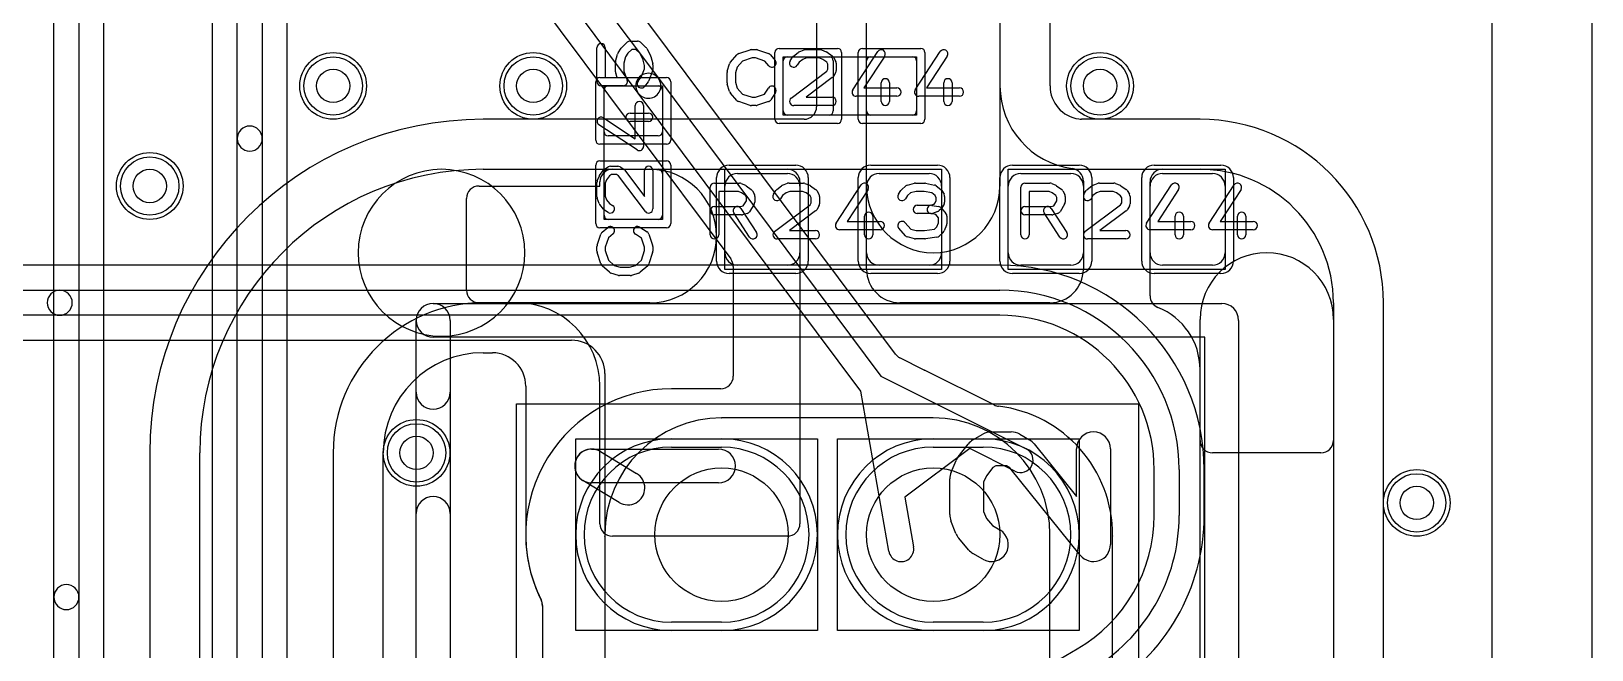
# Model space of a CAD drawing. Extents: x 0 to 57.1, y 0 to 59.8.
# Drawn here: x 47.79 to 57.15, y 26.12 to 29.83 of the extents above; entities that cross this region are included whole.
import ezdxf

# ---------------------------------------------------------------- set-up
doc = ezdxf.new("R2010")
doc.units = 0
for name, color, linetype in [('Hole', 1, 'CONTINUOUS'), ('L1', 3, 'CONTINUOUS'), ('L2', 3, 'CONTINUOUS'), ('L3', 3, 'CONTINUOUS'), ('L4', 3, 'CONTINUOUS'), ('MetalMask-A', 176, 'CONTINUOUS'), ('Outline', 7, 'CONTINUOUS'), ('PartsArea-A', 111, 'CONTINUOUS'), ('PartsArea-B', 111, 'CONTINUOUS'), ('PartsSilk-A', 221, 'CONTINUOUS'), ('Resist-A', 2, 'CONTINUOUS'), ('Resist-B', 2, 'CONTINUOUS'), ('Silk-A', 140, 'CONTINUOUS')]:
    doc.layers.add(name, color=color, linetype=linetype)

msp = doc.modelspace()

# ---------------------------------------------------------------- linework, layer by layer
at = {"layer": 'Hole'}
for centre, radius in [((49.6, 29.5), 0.1), ((50.8, 29.5), 0.1), ((54.2, 29.5), 0.1), ((48.5, 28.9), 0.1), ((50.1, 27.3), 0.1), ((51.93, 26.80953), 0.4), ((53.2, 26.80953), 0.4), ((56.1, 27), 0.1)]:
    msp.add_circle(centre, radius, dxfattribs=at)
at = {"layer": 'L1'}
for p, q in [((52.8, 28.9), (52.8, 34.95679)), ((53.6, 34.95679), (53.6, 28.9)), ((56.54996, 33.66575), (56.54996, 22.17925)), ((53.90004, 29.5), (53.90004, 30.96946)), ((52.49996, 30.70935), (52.49996, 29.37504)), ((52.8, 28.4), (52.8, 29.92503)), ((53.6, 29.92503), (53.6, 29.5)), ((52.3, 29.35), (52.3, 29.65)), ((52.325, 29.675), (52.575, 29.675)), ((52.6, 29.65), (52.6, 29.35)), ((52.8, 29.35), (52.8, 29.65)), ((52.825, 29.675), (53.075, 29.675)), ((53.1, 29.65), (53.1, 29.35)), ((51.25, 29.5), (51.55, 29.5)), ((51.225, 29.225), (51.225, 29.475)), ((51.575, 29.475), (51.575, 29.225)), ((52.575, 29.325), (52.325, 29.325)), ((53.075, 29.325), (52.825, 29.325)), ((52.42496, 29.30004), (50.5, 29.30004)), ((54.8, 29.30004), (54.08981, 29.30004)), ((51.55, 29.2), (51.25, 29.2)), ((50.5, 29), (51.5, 29)), ((51.225, 28.725), (51.225, 28.975)), ((51.25, 29), (51.55, 29)), ((51.27497, 29), (52.32503, 29)), ((51.575, 28.975), (51.575, 28.725)), ((52.025, 28.975), (52.325, 28.975)), ((52.875, 28.975), (53.175, 28.975)), ((53.725, 28.975), (54.025, 28.975)), ((54.1, 28.92994), (54.1, 28.4)), ((54.57497, 29), (54.8, 29)), ((54.575, 28.975), (54.875, 28.975)), ((50.47497, 28.9), (51.2, 28.9)), ((51.2, 28.9), (51.2, 28.92503)), ((51.95, 28.5), (51.95, 28.9)), ((52.4, 28.92503), (52.4, 26.87497)), ((52.4, 28.9), (52.4, 28.5)), ((52.8, 28.5), (52.8, 28.9)), ((53.25, 28.9), (53.25, 28.5)), ((53.65, 28.5), (53.65, 28.9)), ((54.1, 28.9), (54.1, 28.5)), ((54.5, 28.24157), (54.5, 28.92503)), ((54.5, 28.5), (54.5, 28.9)), ((54.95, 28.9), (54.95, 28.5)), ((50.4, 28.27497), (50.4, 28.82503)), ((51.55, 28.7), (51.25, 28.7)), ((52.325, 28.425), (52.025, 28.425)), ((53.175, 28.425), (52.875, 28.425)), ((54.025, 28.425), (53.725, 28.425)), ((54.875, 28.425), (54.575, 28.425)), ((50.7, 28.2), (50.47497, 28.2)), ((51.5, 28.2), (50.5, 28.2)), ((53.9, 28.2), (53, 28.2)), ((55.6, 28.2), (55.6, 27.37497)), ((55.90004, 20.6), (55.90004, 28.2)), ((54.8, 20.6), (54.8, 28.1)), ((55.6, 28.1), (55.6, 20.6)), ((50.5, 27.89996), (50.55496, 27.89996)), ((54.8, 27.37497), (54.8, 27.8)), ((50.75496, 27.69996), (50.75496, 26.80953)), ((51.2, 26.87497), (51.2, 27.7)), ((51.63, 27.38453), (51.93, 27.38453)), ((53.2, 27.38453), (53.5, 27.38453)), ((48.49996, 27.3), (48.49996, 23)), ((48.8, 23), (48.8, 27.3)), ((49.6, 27.3), (49.6, 23)), ((49.90004, 23), (49.90004, 27.3)), ((55.52503, 27.3), (54.87497, 27.3)), ((52.32503, 26.8), (51.27497, 26.8)), ((50.85496, 26.3814), (50.85496, 21.72953)), ((51.93, 26.23453), (51.63, 26.23453)), ((53.5, 26.23453), (53.2, 26.23453))]:
    msp.add_line(p, q, dxfattribs=at)
for centre in [(49.6, 29.5), (50.8, 29.5), (54.2, 29.5), (48.5, 28.9), (50.1, 27.3), (56.1, 27)]:
    msp.add_circle(centre, 0.2, dxfattribs=at)
for centre, radius, start, end in [((52.325, 29.65), 0.025, 90, 180), ((52.575, 29.65), 0.025, 0, 90), ((52.825, 29.65), 0.025, 90, 180), ((53.075, 29.65), 0.025, 0, 90), ((51.25, 29.475), 0.025, 90, 180), ((51.55, 29.475), 0.025, 0, 90), ((54.1, 29.5), 0.5, 180, -97.491582), ((54.1, 29.5), 0.19996, 180, -97.505651), ((52.325, 29.35), 0.025, 180, -90), ((52.42496, 29.37504), 0.075, -90, 0), ((52.575, 29.35), 0.025, -90, 0), ((52.825, 29.35), 0.025, 180, -90), ((53.075, 29.35), 0.025, -90, 0), ((54.08981, 29.37504), 0.075, -102.262826, -90), ((50.5, 27.3), 2.00004, 90, 180), ((51.25, 29.225), 0.025, 180, -90), ((51.55, 29.225), 0.025, -90, 0), ((54.8, 28.2), 1.10004, 0, 90), ((50.5, 27.3), 1.7, 90, 180), ((51.27497, 28.92503), 0.07497, 90, 180), ((51.25, 28.975), 0.025, 90, 180), ((51.5, 28.6), 0.4, -90, 90), ((51.55, 28.975), 0.025, 0, 90), ((52.025, 28.9), 0.075, 90, 180), ((52.325, 28.9), 0.075, 0, 90), ((52.32503, 28.92503), 0.07497, 0, 90), ((52.875, 28.9), 0.075, 90, 180), ((53.175, 28.9), 0.075, 0, 90), ((53.725, 28.9), 0.075, 90, 180), ((54.025, 28.9), 0.075, 0, 90), ((54.02503, 28.92994), 0.07497, 0, 82.504342), ((54.57497, 28.92503), 0.07497, 90, 180), ((54.575, 28.9), 0.075, 90, 180), ((54.8, 28.2), 0.8, 0, 90), ((54.875, 28.9), 0.075, 0, 90), ((50.47497, 28.82503), 0.07497, 90, 180), ((53.2, 28.9), 0.4, 180, 0), ((51.25, 28.725), 0.025, 180, -90), ((51.55, 28.725), 0.025, -90, 0), ((52.025, 28.5), 0.075, 180, -90), ((52.325, 28.5), 0.075, -90, 0), ((52.875, 28.5), 0.075, 180, -90), ((53.175, 28.5), 0.075, -90, 0), ((53.725, 28.5), 0.075, 180, -90), ((54.025, 28.5), 0.075, -90, 0), ((54.575, 28.5), 0.075, 180, -90), ((55.2, 28.1), 0.4, 0, 180), ((54.875, 28.5), 0.075, -90, 0), ((53, 28.4), 0.2, 180, -90), ((53.9, 28.4), 0.2, -90, 0), ((50.47497, 28.27497), 0.07497, 180, -90), ((50.5, 27.3), 0.9, 90, 180), ((50.7, 27.7), 0.5, 0, 90), ((54.57497, 28.24157), 0.07497, 180, -111.616924), ((54.4, 27.8), 0.4, 0, 68.384518), ((50.5, 27.3), 0.59996, 90, 180), ((50.55496, 27.69996), 0.2, 0, 90), ((51.63, 26.80953), 0.575, 90, -90), ((51.93, 26.80953), 0.575, -90, 90), ((53.2, 26.80953), 0.575, 90, -90), ((53.5, 26.80953), 0.575, -90, 90), ((54.87497, 27.37497), 0.07497, 180, -90), ((55.52503, 27.37497), 0.07497, -90, 0), ((51.27497, 26.87497), 0.07497, 180, -90), ((52.32503, 26.87497), 0.07497, -90, 0), ((51.63, 26.80953), 0.87504, 180, -153.462767), ((50.78005, 26.38507), 0.075, -2.804799, 26.53772)]:
    msp.add_arc(centre, radius, start, end, dxfattribs=at)
at = {"layer": 'L2'}
for p, q in [((56.54996, 33.66575), (56.54996, 22.17925)), ((53.19999, 27.50955), (51.93173, 27.50955)), ((51.22995, 26.80954), (51.22995, 21.72952)), ((53.90002, 21.73165), (53.90002, 26.80952))]:
    msp.add_line(p, q, dxfattribs=at)
for centre in [(49.6, 29.5), (50.8, 29.5), (54.2, 29.5), (48.5, 28.9), (50.1, 27.3), (56.1, 27)]:
    msp.add_circle(centre, 0.2, dxfattribs=at)
for centre, radius, start, end in [((51.93, 26.80954), 0.70003, 90, 179.86577), ((51.93173, 27.58455), 0.075, -91.321741, -90), ((53.19999, 26.80952), 0.70003, 0, 90), ((51.15497, 26.81136), 0.075, -1.390475, -0.13751)]:
    msp.add_arc(centre, radius, start, end, dxfattribs=at)
at = {"layer": 'L3'}
for p, q in [((56.54996, 33.66575), (56.54996, 22.17925)), ((53.6, 28.42504), (42.57504, 28.42504)), ((42.34178, 28.275), (47.95999, 28.275)), ((47.95999, 28.275), (53.6, 28.275)), ((47.95999, 28.125), (42.34178, 28.125)), ((53.6, 28.125), (47.95999, 28.125)), ((42.40715, 27.97496), (51.03003, 27.97496)), ((51.23003, 27.77496), (51.23003, 26.81995)), ((54.525, 26.92517), (54.525, 27.2)), ((54.675, 27.2), (54.675, 26.92517)), ((54.82504, 26.92517), (54.82504, 27.2)), ((51.23003, 26.79911), (51.23003, 23.00995)), ((53.96107, 26.06553), (54.0625, 26.1241))]:
    msp.add_line(p, q, dxfattribs=at)
for centre in [(49.6, 29.5), (50.8, 29.5), (54.2, 29.5), (48.5, 28.9), (50.1, 27.3), (56.1, 27)]:
    msp.add_circle(centre, 0.2, dxfattribs=at)
for centre, radius, start, end in [((53.6, 27.2), 1.22504, 0, 90), ((47.95999, 28.2), 0.075, 90, -90), ((47.95999, 28.2), 0.075, -90, 90), ((53.6, 27.2), 1.075, 0, 90), ((53.6, 27.2), 0.925, 0, 90), ((51.03003, 27.77496), 0.2, 0, 90), ((53.6, 26.92517), 0.925, -59.999892, 0), ((53.6, 26.92517), 1.075, -60.000072, 0), ((53.6, 26.92517), 1.22504, -60.000099, 0), ((51.93, 26.80953), 0.70004, 179.229805, -179.229805), ((51.15503, 26.81995), 0.075, -0.771639, 0), ((51.15503, 26.79911), 0.075, 0, 0.771639)]:
    msp.add_arc(centre, radius, start, end, dxfattribs=at)
at = {"layer": 'L4'}
for p, q in [((47.925, 26.43502), (47.925, 37.09006)), ((48.075, 37.09006), (48.075, 26.43502)), ((49.025, 29.18432), (49.025, 35.30234)), ((49.175, 35.30234), (49.175, 29.18432)), ((48.22504, 15.85068), (48.22504, 34.6)), ((48.87496, 34.6), (48.87496, 23.04864)), ((56.54996, 33.66575), (56.54996, 22.17925)), ((52.9728, 27.89178), (50.32643, 31.43622)), ((50.20621, 31.34646), (51.55073, 29.54566)), ((51.43053, 29.45592), (50.08601, 31.25672)), ((49.32504, 23.04864), (49.32504, 30.2)), ((50.77956, 30.07703), (51.9851, 28.46238)), ((51.55073, 29.54566), (52.8846, 27.75914)), ((52.7644, 27.6694), (51.43053, 29.45592)), ((49.025, 23.04863), (49.025, 29.18432)), ((49.175, 29.18432), (49.175, 23.04863)), ((52, 28.41751), (52, 27.75957)), ((53.14532, 27.79674), (52.99943, 27.86953)), ((52.8846, 27.75914), (53.75669, 27.32405)), ((53.56566, 27.58703), (53.14686, 27.79598)), ((51.925, 27.68457), (51.63, 27.68457)), ((52.93374, 26.70963), (52.7644, 27.6694)), ((51.63, 27.38453), (51.93, 27.38453)), ((53.2, 27.38453), (53.5, 27.38453)), ((53.2, 27.38453), (53.5, 27.38453)), ((53.41832, 27.32524), (53.02876, 27.03438)), ((53.68973, 27.18983), (53.41832, 27.32524)), ((53.02876, 27.03438), (53.08146, 26.73569)), ((54.27504, 21.72953), (54.27505, 26.8)), ((47.925, 15.79766), (47.925, 26.43502)), ((48.075, 26.43502), (48.075, 15.79766)), ((50.85496, 26.38467), (50.85496, 21.72953)), ((51.93, 26.23453), (51.63, 26.23453)), ((53.5, 26.23453), (53.2, 26.23453)), ((53.5, 26.23453), (53.2, 26.23453))]:
    msp.add_line(p, q, dxfattribs=at)
for centre in [(49.6, 29.5), (50.8, 29.5), (54.2, 29.5), (48.5, 28.9), (50.1, 27.3), (56.1, 27)]:
    msp.add_circle(centre, 0.2, dxfattribs=at)
for centre, radius, start, end in [((51.49063, 29.50079), 0.075, 36.744614, -143.253952), ((51.49063, 29.50079), 0.075, -143.255386, 36.745891), ((49.1, 29.18432), 0.075, 0, 180), ((49.1, 29.18432), 0.075, 180, 0), ((51.925, 28.41751), 0.075, 0, 36.744614), ((53.03291, 27.93664), 0.075, -143.266077, -116.513803), ((51.925, 27.75957), 0.075, -90, 0), ((53.17944, 27.86353), 0.075, -117.060441, -115.74845), ((51.63, 26.80953), 0.87504, 90, -153.47448), ((53.60012, 27.65364), 0.075, -117.354322, -96.361282), ((53.49999, 26.80952), 0.77504, -0.462047, 83.196099), ((51.63, 26.80953), 0.575, 90, -90), ((51.93, 26.80953), 0.575, -90, 90), ((53.2, 26.80953), 0.575, 90, -90), ((53.2, 26.80953), 0.575, 90, -90), ((53.5, 26.80953), 0.575, -90, 90), ((53.5, 26.80953), 0.575, -90, 90), ((53.72321, 27.25694), 0.075, -116.513803, 63.485295), ((54.35, 26.80267), 0.075, 179.541644, -177.959772), ((53.0076, 26.72266), 0.075, -169.995118, 10.006274), ((48, 26.43502), 0.075, 0, 180), ((48, 26.43502), 0.075, 180, 0), ((50.77996, 26.38525), 0.075, -0.443079, 26.520639)]:
    msp.add_arc(centre, radius, start, end, dxfattribs=at)
at = {"layer": 'MetalMask-A'}
for p, q in [((52.3, 29.35), (52.3, 29.65)), ((52.325, 29.675), (52.575, 29.675)), ((52.6, 29.65), (52.6, 29.35)), ((52.8, 29.35), (52.8, 29.65)), ((52.825, 29.675), (53.075, 29.675)), ((53.1, 29.65), (53.1, 29.35)), ((51.25, 29.5), (51.55, 29.5)), ((51.225, 29.225), (51.225, 29.475)), ((51.575, 29.475), (51.575, 29.225)), ((52.575, 29.325), (52.325, 29.325)), ((53.075, 29.325), (52.825, 29.325)), ((51.55, 29.2), (51.25, 29.2)), ((51.225, 28.725), (51.225, 28.975)), ((51.25, 29), (51.55, 29)), ((51.575, 28.975), (51.575, 28.725)), ((52.025, 28.975), (52.325, 28.975)), ((52.875, 28.975), (53.175, 28.975)), ((53.725, 28.975), (54.025, 28.975)), ((54.575, 28.975), (54.875, 28.975)), ((51.95, 28.5), (51.95, 28.9)), ((52.4, 28.9), (52.4, 28.5)), ((52.8, 28.5), (52.8, 28.9)), ((53.25, 28.9), (53.25, 28.5)), ((53.65, 28.5), (53.65, 28.9)), ((54.1, 28.9), (54.1, 28.5)), ((54.5, 28.5), (54.5, 28.9)), ((54.95, 28.9), (54.95, 28.5)), ((51.55, 28.7), (51.25, 28.7)), ((52.325, 28.425), (52.025, 28.425)), ((53.175, 28.425), (52.875, 28.425)), ((54.025, 28.425), (53.725, 28.425)), ((54.875, 28.425), (54.575, 28.425)), ((51.63, 27.33453), (51.93, 27.33453)), ((53.2, 27.33453), (53.5, 27.33453)), ((51.93, 26.28453), (51.63, 26.28453)), ((53.5, 26.28453), (53.2, 26.28453))]:
    msp.add_line(p, q, dxfattribs=at)
for centre, radius, start, end in [((52.325, 29.65), 0.025, 90, 180), ((52.575, 29.65), 0.025, 0, 90), ((52.825, 29.65), 0.025, 90, 180), ((53.075, 29.65), 0.025, 0, 90), ((51.25, 29.475), 0.025, 90, 180), ((51.55, 29.475), 0.025, 0, 90), ((52.325, 29.35), 0.025, 180, -90), ((52.575, 29.35), 0.025, -90, 0), ((52.825, 29.35), 0.025, 180, -90), ((53.075, 29.35), 0.025, -90, 0), ((51.25, 29.225), 0.025, 180, -90), ((51.55, 29.225), 0.025, -90, 0), ((51.25, 28.975), 0.025, 90, 180), ((51.55, 28.975), 0.025, 0, 90), ((52.025, 28.9), 0.075, 90, 180), ((52.325, 28.9), 0.075, 0, 90), ((52.875, 28.9), 0.075, 90, 180), ((53.175, 28.9), 0.075, 0, 90), ((53.725, 28.9), 0.075, 90, 180), ((54.025, 28.9), 0.075, 0, 90), ((54.575, 28.9), 0.075, 90, 180), ((54.875, 28.9), 0.075, 0, 90), ((51.25, 28.725), 0.025, 180, -90), ((51.55, 28.725), 0.025, -90, 0), ((52.025, 28.5), 0.075, 180, -90), ((52.325, 28.5), 0.075, -90, 0), ((52.875, 28.5), 0.075, 180, -90), ((53.175, 28.5), 0.075, -90, 0), ((53.725, 28.5), 0.075, 180, -90), ((54.025, 28.5), 0.075, -90, 0), ((54.575, 28.5), 0.075, 180, -90), ((54.875, 28.5), 0.075, -90, 0), ((51.63, 26.80953), 0.525, 90, -90), ((51.93, 26.80953), 0.525, -90, 90), ((53.2, 26.80953), 0.525, 90, -90), ((53.5, 26.80953), 0.525, -90, 90)]:
    msp.add_arc(centre, radius, start, end, dxfattribs=at)
at = {"layer": 'Outline'}
msp.add_line((57.15, 34.095), (57.15, 21.75), dxfattribs=at)
at = {"layer": 'PartsArea-A'}
for p, q in [((52.3, 29.675), (53.1, 29.675)), ((52.3, 29.325), (52.3, 29.675)), ((53.1, 29.675), (53.1, 29.325)), ((51.225, 28.7), (51.225, 29.5)), ((51.225, 29.5), (51.575, 29.5)), ((51.575, 29.5), (51.575, 28.7)), ((53.1, 29.325), (52.3, 29.325)), ((51.95, 29), (53.25, 29)), ((51.95, 28.4), (51.95, 29)), ((53.25, 29), (53.25, 28.4)), ((53.65, 28.4), (53.65, 29)), ((53.65, 29), (54.95, 29)), ((54.95, 29), (54.95, 28.4)), ((51.575, 28.7), (51.225, 28.7)), ((53.25, 28.4), (51.95, 28.4)), ((54.95, 28.4), (53.65, 28.4)), ((50.7, 27.59453), (54.43, 27.59453)), ((50.7, 20.94453), (50.7, 27.59453)), ((54.43, 27.59453), (54.43, 20.94453))]:
    msp.add_line(p, q, dxfattribs=at)
at = {"layer": 'PartsArea-B'}
for p, q in [((51.055, 26.23453), (51.055, 27.38453)), ((51.055, 27.38453), (52.505, 27.38453)), ((52.505, 27.38453), (52.505, 26.23453)), ((52.625, 26.23453), (52.625, 27.38453)), ((52.625, 27.38453), (54.075, 27.38453)), ((54.075, 27.38453), (54.075, 26.23453)), ((52.505, 26.23453), (51.055, 26.23453)), ((54.075, 26.23453), (52.625, 26.23453))]:
    msp.add_line(p, q, dxfattribs=at)
at = {"layer": 'PartsSilk-A'}
for p, q in [((51.18241, 29.52639), (51.18241, 29.72917)), ((51.23241, 29.72917), (51.23241, 29.55139)), ((51.29427, 29.64634), (51.30538, 29.69078)), ((51.30883, 29.69859), (51.32735, 29.72637)), ((51.33125, 29.73093), (51.36458, 29.76149)), ((51.36727, 29.69612), (51.35283, 29.67446)), ((51.39121, 29.71806), (51.36727, 29.69612)), ((51.38148, 29.76806), (51.42593, 29.76806)), ((51.4162, 29.71806), (51.39121, 29.71806)), ((51.43921, 29.69696), (51.4162, 29.71806)), ((51.45797, 29.66178), (51.43921, 29.69696)), ((51.44283, 29.76149), (51.47616, 29.73093)), ((51.48132, 29.72426), (51.50354, 29.68259)), ((51.50573, 29.67689), (51.51684, 29.63245)), ((51.98258, 29.64239), (52.02147, 29.68683)), ((52.03266, 29.69418), (52.1021, 29.7164)), ((52.10972, 29.71759), (52.1375, 29.71759)), ((52.1454, 29.71631), (52.21207, 29.69409)), ((52.22338, 29.68637), (52.25115, 29.65304)), ((52.36077, 29.67878), (52.38855, 29.701)), ((52.39563, 29.70497), (52.42618, 29.71608)), ((52.43472, 29.71759), (52.52083, 29.71759)), ((52.53011, 29.7158), (52.55789, 29.70469)), ((52.56331, 29.7017), (52.59387, 29.67948)), ((52.71657, 29.47663), (52.86657, 29.70626)), ((52.90843, 29.67892), (52.78369, 29.48796)), ((53.09157, 29.47663), (53.24157, 29.70626)), ((53.28343, 29.67892), (53.15869, 29.48796)), ((51.29352, 29.58472), (51.29352, 29.64028)), ((51.35283, 29.67446), (51.34352, 29.6372)), ((51.34352, 29.6372), (51.34352, 29.58932)), ((51.34352, 29.58932), (51.3641, 29.53529)), ((51.4484, 29.55284), (51.46759, 29.60321)), ((51.46759, 29.62331), (51.45797, 29.66178)), ((51.46759, 29.60321), (51.46759, 29.62331)), ((51.51595, 29.58971), (51.49373, 29.53138)), ((51.51759, 29.62639), (51.51759, 29.59861)), ((51.96364, 29.58894), (51.97753, 29.63339)), ((52.02368, 29.61344), (52.0125, 29.57766)), ((52.05452, 29.64868), (52.02368, 29.61344)), ((52.11362, 29.66759), (52.05452, 29.64868)), ((52.13344, 29.66759), (52.11362, 29.66759)), ((52.18952, 29.6489), (52.13344, 29.66759)), ((52.21273, 29.62104), (52.18952, 29.6489)), ((52.3413, 29.65029), (52.35519, 29.67251)), ((52.34747, 29.42739), (52.56043, 29.58756)), ((52.39533, 29.6424), (52.3837, 29.62379)), ((52.41658, 29.65939), (52.39533, 29.6424)), ((52.43912, 29.66759), (52.41658, 29.65939)), ((52.51602, 29.66759), (52.43912, 29.66759)), ((52.53643, 29.65943), (52.51602, 29.66759)), ((52.56054, 29.64189), (52.53643, 29.65943)), ((52.56043, 29.58756), (52.56806, 29.59976)), ((52.56806, 29.62987), (52.56054, 29.64189)), ((52.56806, 29.59976), (52.56806, 29.62987)), ((52.60037, 29.67251), (52.61426, 29.65029)), ((52.61806, 29.63704), (52.61806, 29.59259)), ((51.34074, 29.50139), (51.20741, 29.50139)), ((51.23241, 29.55139), (51.30446, 29.55139)), ((51.30446, 29.55139), (51.29516, 29.57582)), ((51.42863, 29.52812), (51.4484, 29.55284)), ((51.48989, 29.52466), (51.46767, 29.49688)), ((51.9625, 29.51852), (51.9625, 29.58148)), ((51.97753, 29.46661), (51.96364, 29.51106)), ((52.0125, 29.57766), (52.0125, 29.52234)), ((52.0125, 29.52234), (52.02368, 29.48656)), ((52.5942, 29.55039), (52.43733, 29.43241)), ((52.61426, 29.57934), (52.60037, 29.55712)), ((52.8875, 29.40741), (52.8875, 29.51852)), ((52.9375, 29.51852), (52.9375, 29.40741)), ((53.2625, 29.40741), (53.2625, 29.51852)), ((53.3125, 29.51852), (53.3125, 29.40741)), ((52.02147, 29.41317), (51.98258, 29.45761)), ((52.02368, 29.48656), (52.05452, 29.45132)), ((52.1021, 29.3836), (52.03266, 29.40582)), ((52.05452, 29.45132), (52.11362, 29.43241)), ((52.11362, 29.43241), (52.13344, 29.43241)), ((52.13344, 29.43241), (52.18773, 29.4505)), ((52.21207, 29.40591), (52.1454, 29.38369)), ((52.18773, 29.4505), (52.21074, 29.48732)), ((52.25314, 29.46082), (52.22537, 29.41638)), ((52.43733, 29.43241), (52.59306, 29.43241)), ((52.98194, 29.43796), (52.7375, 29.43796)), ((52.78369, 29.48796), (52.98194, 29.48796)), ((53.35694, 29.43796), (53.1125, 29.43796)), ((53.15869, 29.48796), (53.35694, 29.48796)), ((51.22108, 29.30843), (51.41204, 29.18369)), ((51.38148, 29.3375), (51.49259, 29.3375)), ((51.41204, 29.18369), (51.41204, 29.38194)), ((51.46204, 29.38194), (51.46204, 29.1375)), ((52.1375, 29.38241), (52.10972, 29.38241)), ((52.59306, 29.38241), (52.3625, 29.38241)), ((51.42337, 29.11657), (51.19374, 29.26657)), ((51.49259, 29.2875), (51.38148, 29.2875)), ((51.1842, 28.93011), (51.19531, 28.95789)), ((51.1983, 28.96331), (51.22052, 28.99387)), ((51.22749, 29.00037), (51.24971, 29.01426)), ((51.24057, 28.93643), (51.23241, 28.91602)), ((51.25811, 28.96054), (51.24057, 28.93643)), ((51.27013, 28.96806), (51.25811, 28.96054)), ((51.26296, 29.01806), (51.30741, 29.01806)), ((51.30024, 28.96806), (51.27013, 28.96806)), ((51.31244, 28.96043), (51.30024, 28.96806)), ((51.47261, 28.74747), (51.31244, 28.96043)), ((51.32066, 29.01426), (51.34288, 29.00037)), ((51.34961, 28.9942), (51.46759, 28.83733)), ((51.46759, 28.83733), (51.46759, 28.99306)), ((51.51759, 28.99306), (51.51759, 28.7625)), ((51.18241, 28.83472), (51.18241, 28.92083)), ((51.23241, 28.91602), (51.23241, 28.83912)), ((51.23241, 28.83912), (51.24061, 28.81658)), ((51.8625, 28.60741), (51.8625, 28.89259)), ((51.8875, 28.91759), (52.0375, 28.91759)), ((52.0322, 28.86759), (51.9125, 28.86759)), ((51.9125, 28.86759), (51.9125, 28.60741)), ((52.04993, 28.85971), (52.0322, 28.86759)), ((52.04765, 28.91544), (52.07265, 28.90433)), ((52.07343, 28.84263), (52.04993, 28.85971)), ((52.07917, 28.83114), (52.07343, 28.84263)), ((52.0772, 28.9017), (52.10776, 28.87948)), ((52.11542, 28.87044), (52.12653, 28.84822)), ((52.12917, 28.83704), (52.12917, 28.8037)), ((52.2413, 28.85029), (52.25519, 28.87251)), ((52.26077, 28.87878), (52.28855, 28.901)), ((52.29533, 28.8424), (52.2837, 28.82379)), ((52.31658, 28.85939), (52.29533, 28.8424)), ((52.29563, 28.90497), (52.32618, 28.91608)), ((52.33912, 28.86759), (52.31658, 28.85939)), ((52.33472, 28.91759), (52.42083, 28.91759)), ((52.41602, 28.86759), (52.33912, 28.86759)), ((52.43643, 28.85943), (52.41602, 28.86759)), ((52.43011, 28.9158), (52.45789, 28.90469)), ((52.46054, 28.84189), (52.43643, 28.85943)), ((52.46806, 28.82987), (52.46054, 28.84189)), ((52.46331, 28.9017), (52.49387, 28.87948)), ((52.50037, 28.87251), (52.51426, 28.85029)), ((52.51806, 28.83704), (52.51806, 28.79259)), ((52.61657, 28.67663), (52.76657, 28.90626)), ((52.80843, 28.87892), (52.68369, 28.68796)), ((52.9913, 28.85029), (53.00519, 28.87251)), ((53.00978, 28.87795), (53.03478, 28.90017)), ((53.04568, 28.84296), (53.0337, 28.82379)), ((53.04495, 28.90564), (53.08662, 28.91675)), ((53.06356, 28.85885), (53.04568, 28.84296)), ((53.09634, 28.86759), (53.06356, 28.85885)), ((53.09306, 28.91759), (53.14861, 28.91759)), ((53.14601, 28.86759), (53.09634, 28.86759)), ((53.19042, 28.85824), (53.14601, 28.86759)), ((53.15376, 28.91705), (53.20654, 28.90594)), ((53.21023, 28.8424), (53.19042, 28.85824)), ((53.21806, 28.82987), (53.21023, 28.8424)), ((53.21701, 28.901), (53.24479, 28.87878)), ((53.25037, 28.87251), (53.26426, 28.85029)), ((53.26806, 28.83704), (53.26806, 28.8037)), ((53.725, 28.60741), (53.725, 28.89259)), ((53.75, 28.91759), (53.9, 28.91759)), ((53.8947, 28.86759), (53.775, 28.86759)), ((53.775, 28.86759), (53.775, 28.60741)), ((53.91243, 28.85971), (53.8947, 28.86759)), ((53.91015, 28.91544), (53.93515, 28.90433)), ((53.93593, 28.84263), (53.91243, 28.85971)), ((53.94167, 28.83114), (53.93593, 28.84263)), ((53.9397, 28.9017), (53.97026, 28.87948)), ((53.97792, 28.87044), (53.98903, 28.84822)), ((53.99167, 28.83704), (53.99167, 28.8037)), ((54.1038, 28.85029), (54.11769, 28.87251)), ((54.12327, 28.87878), (54.15105, 28.901)), ((54.15783, 28.8424), (54.1462, 28.82379)), ((54.17908, 28.85939), (54.15783, 28.8424)), ((54.15813, 28.90497), (54.18868, 28.91608)), ((54.20162, 28.86759), (54.17908, 28.85939)), ((54.19722, 28.91759), (54.28333, 28.91759)), ((54.27852, 28.86759), (54.20162, 28.86759)), ((54.29893, 28.85943), (54.27852, 28.86759)), ((54.29261, 28.9158), (54.32039, 28.90469)), ((54.32304, 28.84189), (54.29893, 28.85943)), ((54.33056, 28.82987), (54.32304, 28.84189)), ((54.32581, 28.9017), (54.35637, 28.87948)), ((54.36287, 28.87251), (54.37676, 28.85029)), ((54.38056, 28.83704), (54.38056, 28.79259)), ((54.47907, 28.67663), (54.62907, 28.90626)), ((54.67093, 28.87892), (54.54619, 28.68796)), ((54.85407, 28.67663), (55.00407, 28.90626)), ((55.04593, 28.87892), (54.92119, 28.68796)), ((51.19503, 28.79563), (51.18392, 28.82618)), ((51.22122, 28.76077), (51.199, 28.78855)), ((51.24971, 28.7413), (51.22749, 28.75519)), ((51.24061, 28.81658), (51.2576, 28.79533)), ((51.2576, 28.79533), (51.27621, 28.7837)), ((51.8875, 28.77685), (52.04533, 28.77685)), ((52.04453, 28.76553), (52.13898, 28.62109)), ((52.04533, 28.77685), (52.06042, 28.78087)), ((52.06042, 28.78087), (52.07917, 28.81087)), ((52.07917, 28.81087), (52.07917, 28.83114)), ((52.12537, 28.79045), (52.09759, 28.74601)), ((52.24747, 28.62739), (52.46043, 28.78756)), ((52.4942, 28.75039), (52.33733, 28.63241)), ((52.46043, 28.78756), (52.46806, 28.79976)), ((52.46806, 28.79976), (52.46806, 28.82987)), ((52.51426, 28.77934), (52.50037, 28.75712)), ((53.10417, 28.78426), (53.1831, 28.78426)), ((53.1831, 28.78426), (53.2043, 28.79197)), ((53.19188, 28.78387), (53.23355, 28.77646)), ((53.2266, 28.74687), (53.19604, 28.73576)), ((53.2043, 28.79197), (53.20948, 28.79715)), ((53.20948, 28.79715), (53.21806, 28.81087)), ((53.21806, 28.81087), (53.21806, 28.82987)), ((53.24685, 28.7638), (53.23574, 28.75269)), ((53.24838, 28.76785), (53.27615, 28.73452)), ((53.26426, 28.79045), (53.25037, 28.76823)), ((53.75, 28.77685), (53.90783, 28.77685)), ((53.90703, 28.76553), (54.00148, 28.62109)), ((53.90783, 28.77685), (53.92292, 28.78087)), ((53.92292, 28.78087), (53.94167, 28.81087)), ((53.94167, 28.81087), (53.94167, 28.83114)), ((53.98787, 28.79045), (53.96009, 28.74601)), ((54.10997, 28.62739), (54.32293, 28.78756)), ((54.3567, 28.75039), (54.19983, 28.63241)), ((54.32293, 28.78756), (54.33056, 28.79976)), ((54.33056, 28.79976), (54.33056, 28.82987)), ((54.37676, 28.77934), (54.36287, 28.75712)), ((51.21363, 28.62338), (51.24696, 28.65115)), ((51.43918, 28.65314), (51.48362, 28.62537)), ((52.04861, 28.72685), (51.8875, 28.72685)), ((52.09714, 28.59373), (52.00269, 28.73817)), ((52.08283, 28.7351), (52.05505, 28.72769)), ((52.68369, 28.68796), (52.88194, 28.68796)), ((52.7875, 28.60741), (52.7875, 28.71852)), ((52.8375, 28.71852), (52.8375, 28.60741)), ((53.03258, 28.60206), (52.99369, 28.6465)), ((53.03131, 28.67942), (53.06519, 28.64071)), ((53.1875, 28.73426), (53.10417, 28.73426)), ((53.21581, 28.72883), (53.18312, 28.73465)), ((53.20691, 28.64205), (53.22218, 28.65563)), ((53.23194, 28.70947), (53.21581, 28.72883)), ((53.22218, 28.65563), (53.23194, 28.67907)), ((53.23194, 28.67907), (53.23194, 28.70947)), ((53.28002, 28.66446), (53.26614, 28.63113)), ((53.28194, 28.71852), (53.28194, 28.67407)), ((53.91111, 28.72685), (53.75, 28.72685)), ((53.95964, 28.59373), (53.86519, 28.73817)), ((53.94533, 28.7351), (53.91755, 28.72769)), ((54.54619, 28.68796), (54.74444, 28.68796)), ((54.65, 28.60741), (54.65, 28.71852)), ((54.7, 28.71852), (54.7, 28.60741)), ((54.92119, 28.68796), (55.11944, 28.68796)), ((55.025, 28.60741), (55.025, 28.71852)), ((55.075, 28.71852), (55.075, 28.60741)), ((51.18369, 28.5454), (51.20591, 28.61207)), ((51.2511, 28.58952), (51.23241, 28.53344)), ((51.27896, 28.61273), (51.2511, 28.58952)), ((51.4495, 28.58773), (51.41268, 28.61074)), ((51.46759, 28.53344), (51.4495, 28.58773)), ((51.49409, 28.61207), (51.51631, 28.5454)), ((52.49306, 28.58241), (52.2625, 28.58241)), ((52.33733, 28.63241), (52.49306, 28.63241)), ((52.88194, 28.63796), (52.6375, 28.63796)), ((53.08662, 28.58325), (53.04495, 28.59436)), ((53.06519, 28.64071), (53.09634, 28.63241)), ((53.14861, 28.58241), (53.09306, 28.58241)), ((53.09634, 28.63241), (53.14662, 28.63241)), ((53.14662, 28.63241), (53.20691, 28.64205)), ((53.22201, 28.59383), (53.15256, 28.58272)), ((53.25967, 28.62205), (53.23467, 28.59983)), ((54.35556, 28.58241), (54.125, 28.58241)), ((54.19983, 28.63241), (54.35556, 28.63241)), ((54.74444, 28.63796), (54.5, 28.63796)), ((55.11944, 28.63796), (54.875, 28.63796)), ((51.18241, 28.50972), (51.18241, 28.5375)), ((51.20582, 28.43266), (51.1836, 28.5021)), ((51.23241, 28.53344), (51.23241, 28.51362)), ((51.23241, 28.51362), (51.25132, 28.45452)), ((51.44868, 28.45452), (51.46759, 28.51362)), ((51.46759, 28.51362), (51.46759, 28.53344)), ((51.5164, 28.5021), (51.49418, 28.43266)), ((51.51759, 28.5375), (51.51759, 28.50972)), ((51.25761, 28.38258), (51.21317, 28.42147)), ((51.25132, 28.45452), (51.28656, 28.42368)), ((51.31106, 28.36364), (51.26661, 28.37753)), ((51.28656, 28.42368), (51.32234, 28.4125)), ((51.32234, 28.4125), (51.37766, 28.4125)), ((51.37766, 28.4125), (51.41344, 28.42368)), ((51.43339, 28.37753), (51.38894, 28.36364)), ((51.41344, 28.42368), (51.44868, 28.45452)), ((51.48683, 28.42147), (51.44239, 28.38258)), ((51.38148, 28.3625), (51.31852, 28.3625)), ((50.2, 28.19613), (54.93, 28.19613)), ((50.0984, 20.44453), (50.0984, 28.09453)), ((50.3016, 28.09453), (50.3016, 20.54613)), ((55.0316, 28.09453), (55.0316, 20.44453)), ((54.8284, 27.99293), (50.2, 27.99293)), ((54.8284, 20.54613), (54.8284, 27.99293)), ((53.34985, 27.27587), (53.40913, 27.35195)), ((53.43808, 27.37726), (53.49736, 27.41184)), ((53.54855, 27.42568), (53.6671, 27.42568)), ((53.71829, 27.41184), (53.77757, 27.37726)), ((53.80549, 27.35325), (54.05948, 27.03803)), ((51.15035, 27.32293), (51.91108, 27.32293)), ((51.20292, 27.30827), (51.42027, 27.17686)), ((53.30696, 27.18427), (53.3366, 27.25344)), ((54.05948, 27.03803), (54.05948, 27.32408)), ((54.26268, 27.32408), (54.26268, 26.75)), ((53.5182, 27.16133), (53.50195, 27.1234)), ((53.55738, 27.21161), (53.5182, 27.16133)), ((53.57602, 27.22248), (53.55738, 27.21161)), ((53.63963, 27.22248), (53.57602, 27.22248)), ((53.65901, 27.21117), (53.63963, 27.22248)), ((54.08197, 26.68625), (53.65901, 27.21117)), ((51.31513, 27.00298), (51.09778, 27.13439)), ((51.91108, 27.11973), (51.15035, 27.11973)), ((53.29875, 26.92983), (53.29875, 27.14425)), ((53.50195, 27.1234), (53.50195, 26.94892)), ((53.33532, 26.81687), (53.30568, 26.89295)), ((53.50195, 26.94892), (53.51838, 26.90674)), ((53.51838, 26.90674), (53.55526, 26.86371)), ((53.41212, 26.71847), (53.35284, 26.78764)), ((53.55526, 26.86371), (53.59974, 26.83776)), ((53.49736, 26.66224), (53.43808, 26.69682))]:
    msp.add_line(p, q, dxfattribs=at)
for centre, radius, start, end in [((51.20741, 29.72917), 0.025, 0, 180), ((51.32963, 29.68472), 0.025, 146.303576, 165.963757), ((51.34815, 29.7125), 0.025, 132.5203, 146.309933), ((51.38148, 29.74306), 0.025, 90, 132.517452), ((51.42593, 29.74306), 0.025, 47.4797, 90), ((51.45926, 29.7125), 0.025, 28.061701, 47.482548), ((51.48148, 29.67083), 0.025, 14.030684, 28.068205), ((52.04028, 29.67037), 0.025, 107.746418, 138.811918), ((52.10972, 29.69259), 0.025, 90, 107.746418), ((52.1375, 29.69259), 0.025, 71.579545, 90), ((52.20417, 29.67037), 0.025, 39.790899, 71.579545), ((52.37639, 29.65926), 0.025, 128.666967, 147.989981), ((52.40417, 29.68148), 0.025, 109.97919, 128.654777), ((52.43472, 29.69259), 0.025, 90, 109.984612), ((52.52083, 29.69259), 0.025, 68.207103, 90), ((52.54861, 29.68148), 0.025, 53.982737, 68.202147), ((52.57917, 29.65926), 0.025, 32.005383, 53.979316), ((52.8875, 29.69259), 0.025, -33.149737, 146.846436), ((53.2625, 29.69259), 0.025, -33.149737, 146.846436), ((51.31852, 29.64028), 0.025, 165.969316, 180), ((51.31852, 29.58472), 0.025, 180, -159.146359), ((51.49259, 29.59861), 0.025, -20.856498, 0), ((51.49259, 29.62639), 0.025, 0, 14.036243), ((51.9875, 29.58148), 0.025, 162.637772, 180), ((52.00139, 29.62593), 0.025, 138.811918, 162.637772), ((52.23194, 29.63704), 0.025, -140.209101, 39.800498), ((52.3625, 29.63704), 0.025, 147.994617, -32.010019), ((52.59306, 29.63704), 0.025, 0, 32.010019), ((52.59306, 29.59259), 0.025, -32.005383, 0), ((51.20741, 29.52639), 0.025, 180, -90), ((51.34074, 29.52639), 0.025, -90, 20.856498), ((51.44815, 29.5125), 0.025, 141.333033, -38.654777), ((51.47037, 29.54028), 0.025, -38.666967, -20.853641), ((51.9875, 29.51852), 0.025, 180, -162.637772), ((52.23194, 29.47407), 0.025, -32.005383, 147.999253), ((52.57917, 29.57037), 0.025, -53.047603, -32.010019), ((52.9125, 29.51852), 0.025, 0, 180), ((53.2875, 29.51852), 0.025, 0, 180), ((51.43704, 29.38194), 0.025, 0, 180), ((52.00139, 29.47407), 0.025, -162.637772, -138.811918), ((52.04028, 29.42963), 0.025, -138.811918, -107.746418), ((52.20417, 29.42963), 0.025, -71.579545, -32.005383), ((52.3625, 29.40741), 0.025, 126.952397, -90), ((52.59306, 29.40741), 0.025, -90, 90), ((52.7375, 29.46296), 0.025, 146.850263, -90), ((52.9125, 29.40741), 0.025, 180, 0), ((52.98194, 29.46296), 0.025, -90, 90), ((53.1125, 29.46296), 0.025, 146.850263, -90), ((53.2875, 29.40741), 0.025, 180, 0), ((53.35694, 29.46296), 0.025, -90, 90), ((51.20741, 29.2875), 0.025, 56.850263, -123.153564), ((51.38148, 29.3125), 0.025, 90, -90), ((51.49259, 29.3125), 0.025, -90, 90), ((52.10972, 29.40741), 0.025, -107.746418, -90), ((52.1375, 29.40741), 0.025, -90, -71.579545), ((51.43704, 29.1375), 0.025, -123.149737, 0), ((50.25, 28.5), 0.5, 90, -90), ((50.25, 28.5), 0.5, -90, 90), ((51.20741, 28.92083), 0.025, 158.207103, 180), ((51.21852, 28.94861), 0.025, 143.982737, 158.202147), ((51.24074, 28.97917), 0.025, 122.005383, 143.979316), ((51.26296, 28.99306), 0.025, 90, 122.010019), ((51.30741, 28.99306), 0.025, 57.994617, 90), ((51.32963, 28.97917), 0.025, 36.952397, 57.989981), ((51.49259, 28.99306), 0.025, 0, 180), ((51.20741, 28.83472), 0.025, 180, -160.015388), ((51.8875, 28.89259), 0.025, 90, 180), ((52.0375, 28.89259), 0.025, 66.049145, 90), ((52.0625, 28.88148), 0.025, 53.982737, 66.039637), ((52.09306, 28.85926), 0.025, 26.565051, 53.979316), ((52.10417, 28.83704), 0.025, 0, 26.565051), ((52.2625, 28.83704), 0.025, 147.994617, -32.010019), ((52.27639, 28.85926), 0.025, 128.666967, 147.989981), ((52.30417, 28.88148), 0.025, 109.97919, 128.654777), ((52.33472, 28.89259), 0.025, 90, 109.984612), ((52.42083, 28.89259), 0.025, 68.207103, 90), ((52.44861, 28.88148), 0.025, 53.982737, 68.202147), ((52.47917, 28.85926), 0.025, 32.005383, 53.979316), ((52.49306, 28.83704), 0.025, 0, 32.010019), ((52.7875, 28.89259), 0.025, -33.149737, 146.846436), ((53.0125, 28.83704), 0.025, 147.994617, -32.010019), ((53.02639, 28.85926), 0.025, 131.627831, 147.989981), ((53.05139, 28.88148), 0.025, 104.925513, 131.630694), ((53.09306, 28.89259), 0.025, 90, 104.92885), ((53.14861, 28.89259), 0.025, 78.110161, 90), ((53.20139, 28.88148), 0.025, 51.333033, 78.112983), ((53.22917, 28.85926), 0.025, 32.005383, 51.345223), ((53.24306, 28.83704), 0.025, 0, 32.010019), ((53.75, 28.89259), 0.025, 90, 180), ((53.9, 28.89259), 0.025, 66.049145, 90), ((53.925, 28.88148), 0.025, 53.982737, 66.039637), ((53.95556, 28.85926), 0.025, 26.565051, 53.979316), ((53.96667, 28.83704), 0.025, 0, 26.565051), ((54.125, 28.83704), 0.025, 147.994617, -32.010019), ((54.13889, 28.85926), 0.025, 128.666967, 147.989981), ((54.16667, 28.88148), 0.025, 109.97919, 128.654777), ((54.19722, 28.89259), 0.025, 90, 109.984612), ((54.28333, 28.89259), 0.025, 68.207103, 90), ((54.31111, 28.88148), 0.025, 53.982737, 68.202147), ((54.34167, 28.85926), 0.025, 32.005383, 53.979316), ((54.35556, 28.83704), 0.025, 0, 32.010019), ((54.65, 28.89259), 0.025, -33.149737, 146.846436), ((55.025, 28.89259), 0.025, -33.149737, 146.846436), ((51.21852, 28.80417), 0.025, -160.02081, -141.345223), ((51.24074, 28.77639), 0.025, -141.333033, -122.010019), ((51.26296, 28.7625), 0.025, -122.005383, 57.989981), ((51.49259, 28.7625), 0.025, -143.047603, 0), ((51.8875, 28.75185), 0.025, 90, -90), ((52.02361, 28.75185), 0.025, 33.181463, -146.819137), ((52.07639, 28.75926), 0.025, -75.074487, -32.010019), ((52.10417, 28.8037), 0.025, -32.005383, 0), ((52.47917, 28.77037), 0.025, -53.047603, -32.010019), ((52.49306, 28.79259), 0.025, -32.005383, 0), ((52.8125, 28.71852), 0.025, 0, 180), ((53.10417, 28.75926), 0.025, 90, -90), ((53.1875, 28.75926), 0.025, 79.908369, -100.083264), ((53.21806, 28.77037), 0.025, -70.02864, -45), ((53.22917, 28.75185), 0.025, 39.790899, 79.916736), ((53.22917, 28.78148), 0.025, -45, -32.010019), ((53.24306, 28.8037), 0.025, -32.005383, 0), ((53.75, 28.75185), 0.025, 90, -90), ((53.88611, 28.75185), 0.025, 33.181463, -146.819137), ((53.93889, 28.75926), 0.025, -75.074487, -32.010019), ((53.96667, 28.8037), 0.025, -32.005383, 0), ((54.34167, 28.77037), 0.025, -53.047603, -32.010019), ((54.35556, 28.79259), 0.025, -32.005383, 0), ((54.675, 28.71852), 0.025, 0, 180), ((55.05, 28.71852), 0.025, 0, 180), ((51.26296, 28.63194), 0.025, -50.209101, 129.800498), ((51.42593, 28.63194), 0.025, 57.994617, -122.000747), ((52.04861, 28.75185), 0.025, -90, -75.064732), ((52.6375, 28.66296), 0.025, 146.850263, -90), ((52.88194, 28.66296), 0.025, -90, 90), ((53.0125, 28.66296), 0.025, 41.188082, -138.810424), ((53.1875, 28.75926), 0.025, -90, -70.02141), ((53.25694, 28.71852), 0.025, 0, 39.800498), ((53.25694, 28.67407), 0.025, -22.605762, 0), ((53.91111, 28.75185), 0.025, -90, -75.064732), ((54.5, 28.66296), 0.025, 146.850263, -90), ((54.74444, 28.66296), 0.025, -90, 90), ((54.875, 28.66296), 0.025, 146.850263, -90), ((55.11944, 28.66296), 0.025, -90, 90), ((51.22963, 28.60417), 0.025, 129.790899, 161.579545), ((51.47037, 28.60417), 0.025, 18.420455, 57.994617), ((51.8875, 28.60741), 0.025, 180, 0), ((52.11806, 28.60741), 0.025, -146.818537, 33.180863), ((52.2625, 28.60741), 0.025, 126.952397, -90), ((52.49306, 28.60741), 0.025, -90, 90), ((52.8125, 28.60741), 0.025, 180, 0), ((53.05139, 28.61852), 0.025, -138.811918, -104.92885), ((53.09306, 28.60741), 0.025, -104.925513, -90), ((53.14861, 28.60741), 0.025, -90, -80.911332), ((53.21806, 28.61852), 0.025, -80.910628, -48.369306), ((53.24306, 28.64074), 0.025, -48.372169, -22.608878), ((53.75, 28.60741), 0.025, 180, 0), ((53.98056, 28.60741), 0.025, -146.818537, 33.180863), ((54.125, 28.60741), 0.025, 126.952397, -90), ((54.35556, 28.60741), 0.025, -90, 90), ((54.675, 28.60741), 0.025, 180, 0), ((55.05, 28.60741), 0.025, 180, 0), ((51.20741, 28.5375), 0.025, 161.579545, 180), ((51.20741, 28.50972), 0.025, 180, -162.253582), ((51.49259, 28.5375), 0.025, 0, 18.420455), ((51.49259, 28.50972), 0.025, -17.746418, 0), ((51.22963, 28.44028), 0.025, -162.253582, -131.188082), ((51.27407, 28.40139), 0.025, -131.188082, -107.362228), ((51.42593, 28.40139), 0.025, -72.637772, -48.811918), ((51.47037, 28.44028), 0.025, -48.811918, -17.746418), ((51.31852, 28.3875), 0.025, -107.362228, -90), ((51.38148, 28.3875), 0.025, -90, -72.637772), ((50.2, 28.09453), 0.1016, 90, -90), ((50.2, 28.09453), 0.1016, 0, 180), ((54.93, 28.09453), 0.1016, 0, 90), ((53.48927, 27.2895), 0.1016, 120.254813, 142.074998), ((53.54855, 27.32408), 0.1016, 90, 120.256437), ((53.6671, 27.32408), 0.1016, 59.745187, 90), ((53.72638, 27.2895), 0.1016, 38.863256, 59.743563), ((54.16108, 27.32408), 0.1016, 0, 180), ((51.15035, 27.22133), 0.1016, 58.83991, -121.157195), ((51.15035, 27.22133), 0.1016, 90, -90), ((51.91108, 27.22133), 0.1016, -90, 90), ((53.42999, 27.21342), 0.1016, 142.072093, 156.804409), ((51.3677, 27.08992), 0.1016, -121.16009, 58.842805), ((53.40035, 27.14425), 0.1016, 156.803631, 180), ((53.40035, 26.92983), 0.1016, 180, -158.714614), ((53.42999, 26.85375), 0.1016, -158.715915, -139.402799), ((53.54855, 26.75), 0.1016, -120.254813, 59.743563), ((53.48927, 26.78458), 0.1016, -139.406657, -120.256437), ((54.16108, 26.75), 0.1016, -141.136744, 0)]:
    msp.add_arc(centre, radius, start, end, dxfattribs=at)
at = {"layer": 'Resist-A'}
for p, q in [((52.25, 29.3), (52.25, 29.7)), ((52.275, 29.725), (52.625, 29.725)), ((52.65, 29.7), (52.65, 29.3)), ((52.75, 29.3), (52.75, 29.7)), ((52.775, 29.725), (53.125, 29.725)), ((53.15, 29.7), (53.15, 29.3)), ((51.175, 29.175), (51.175, 29.525)), ((51.2, 29.55), (51.6, 29.55)), ((51.625, 29.525), (51.625, 29.175)), ((52.625, 29.275), (52.275, 29.275)), ((53.125, 29.275), (52.775, 29.275)), ((51.6, 29.15), (51.2, 29.15)), ((51.175, 28.675), (51.175, 29.025)), ((51.2, 29.05), (51.6, 29.05)), ((51.625, 29.025), (51.625, 28.675)), ((51.975, 29.025), (52.375, 29.025)), ((52.825, 29.025), (53.225, 29.025)), ((53.675, 29.025), (54.075, 29.025)), ((54.525, 29.025), (54.925, 29.025)), ((51.9, 28.45), (51.9, 28.95)), ((52.45, 28.95), (52.45, 28.45)), ((52.75, 28.45), (52.75, 28.95)), ((53.3, 28.95), (53.3, 28.45)), ((53.6, 28.45), (53.6, 28.95)), ((54.15, 28.95), (54.15, 28.45)), ((54.45, 28.45), (54.45, 28.95)), ((55, 28.95), (55, 28.45)), ((51.6, 28.65), (51.2, 28.65)), ((52.375, 28.375), (51.975, 28.375)), ((53.225, 28.375), (52.825, 28.375)), ((54.075, 28.375), (53.675, 28.375)), ((54.925, 28.375), (54.525, 28.375)), ((51.63, 27.33453), (51.93, 27.33453)), ((53.2, 27.33453), (53.5, 27.33453)), ((51.93, 26.28453), (51.63, 26.28453)), ((53.5, 26.28453), (53.2, 26.28453))]:
    msp.add_line(p, q, dxfattribs=at)
for centre in [(49.6, 29.5), (50.8, 29.5), (54.2, 29.5), (48.5, 28.9), (50.1, 27.3), (56.1, 27)]:
    msp.add_circle(centre, 0.175, dxfattribs=at)
for centre, radius, start, end in [((52.275, 29.7), 0.025, 90, 180), ((52.625, 29.7), 0.025, 0, 90), ((52.775, 29.7), 0.025, 90, 180), ((53.125, 29.7), 0.025, 0, 90), ((51.2, 29.525), 0.025, 90, 180), ((51.6, 29.525), 0.025, 0, 90), ((52.275, 29.3), 0.025, 180, -90), ((52.625, 29.3), 0.025, -90, 0), ((52.775, 29.3), 0.025, 180, -90), ((53.125, 29.3), 0.025, -90, 0), ((51.2, 29.175), 0.025, 180, -90), ((51.6, 29.175), 0.025, -90, 0), ((51.2, 29.025), 0.025, 90, 180), ((51.6, 29.025), 0.025, 0, 90), ((51.975, 28.95), 0.075, 90, 180), ((52.375, 28.95), 0.075, 0, 90), ((52.825, 28.95), 0.075, 90, 180), ((53.225, 28.95), 0.075, 0, 90), ((53.675, 28.95), 0.075, 90, 180), ((54.075, 28.95), 0.075, 0, 90), ((54.525, 28.95), 0.075, 90, 180), ((54.925, 28.95), 0.075, 0, 90), ((51.2, 28.675), 0.025, 180, -90), ((51.6, 28.675), 0.025, -90, 0), ((51.975, 28.45), 0.075, 180, -90), ((52.375, 28.45), 0.075, -90, 0), ((52.825, 28.45), 0.075, 180, -90), ((53.225, 28.45), 0.075, -90, 0), ((53.675, 28.45), 0.075, 180, -90), ((54.075, 28.45), 0.075, -90, 0), ((54.525, 28.45), 0.075, 180, -90), ((54.925, 28.45), 0.075, -90, 0), ((51.63, 26.80953), 0.525, 90, -90), ((51.93, 26.80953), 0.525, -90, 90), ((53.2, 26.80953), 0.525, 90, -90), ((53.5, 26.80953), 0.525, -90, 90)]:
    msp.add_arc(centre, radius, start, end, dxfattribs=at)
at = {"layer": 'Resist-B'}
for p, q in [((51.63, 27.33453), (51.93, 27.33453)), ((53.2, 27.33453), (53.5, 27.33453)), ((51.93, 26.28453), (51.63, 26.28453)), ((53.5, 26.28453), (53.2, 26.28453))]:
    msp.add_line(p, q, dxfattribs=at)
for centre in [(49.6, 29.5), (50.8, 29.5), (54.2, 29.5), (48.5, 28.9), (50.1, 27.3), (56.1, 27)]:
    msp.add_circle(centre, 0.175, dxfattribs=at)
for centre, start, end in [((51.63, 26.80953), 90, -90), ((51.93, 26.80953), -90, 90), ((53.2, 26.80953), 90, -90), ((53.5, 26.80953), -90, 90)]:
    msp.add_arc(centre, 0.525, start, end, dxfattribs=at)
at = {"layer": 'Silk-A'}
for p, q in [((50.2, 28.19613), (54.93, 28.19613)), ((50.0984, 27.66308), (50.0984, 28.09453)), ((50.3016, 28.09453), (50.3016, 27.66308)), ((55.0316, 28.09453), (55.0316, 20.44453)), ((54.8284, 27.99293), (50.2, 27.99293)), ((54.8284, 20.54613), (54.8284, 27.99293)), ((50.0984, 25.96308), (50.0984, 26.93692)), ((50.3016, 26.93692), (50.3016, 25.96308))]:
    msp.add_line(p, q, dxfattribs=at)
for centre, radius, start, end in [((50.25, 28.5), 0.5, 90, -90), ((50.25, 28.5), 0.5, -90, 90), ((50.2, 28.09453), 0.1016, 0, 180), ((50.2, 28.09453), 0.1016, 90, -90), ((54.93, 28.09453), 0.1016, 0, 90), ((50.2, 27.66308), 0.1016, 180, 0), ((50.2, 26.93692), 0.1016, 0, 180)]:
    msp.add_arc(centre, radius, start, end, dxfattribs=at)

doc.saveas('drawing.dxf')
